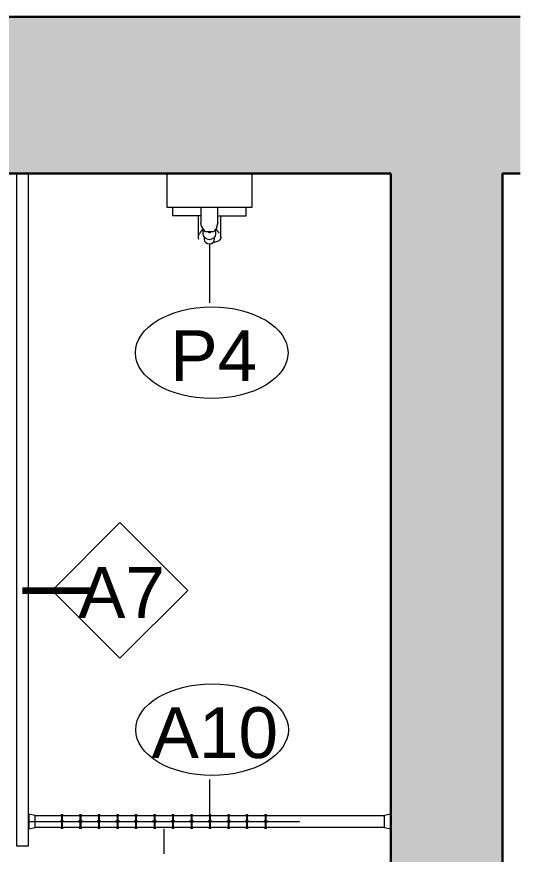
# Model space of a CAD drawing. Header units: inches. Extents: x 828 to 2906, y -227 to 506.
# Drawn here: x 1930.8 to 1975.3, y 406.8 to 480.9 of the extents above; entities that cross this region are included whole.
import ezdxf

# ---------------------------------------------------------------- set-up
doc = ezdxf.new("R2010")
doc.units = ezdxf.units.IN
doc.header["$MEASUREMENT"] = 0
for name, color, linetype, lineweight in [('A-WALL', 113, 'Continuous', 18), ('A-WALL-IDEN', 211, 'Continuous', 9), ('A-WALL-PATT', 111, 'Continuous', 18), ('G-IMPT', 8, 'Continuous', 9), ('I-WALL', 2, 'Continuous', 18), ('P-SANR-FIXT', 6, 'Continuous', 9), ('P-SANR-FIXT-IDEN', 2, 'Continuous', 9)]:
    doc.layers.add(name, color=color, linetype=linetype, lineweight=lineweight)
doc.styles.add('Swis721 Lt BT', font='swissl.ttf', dxfattribs={"height": 4.5})

# ---------------------------------------------------------------- blocks, each defined once
blk = doc.blocks.new('458B-T - 458B-T-7097719-FIRST FLOOR CONSTRUCTION - TOILETS AND SHOWERS 118')
at = {"layer": 'G-IMPT'}
for p, q in [((-1008.663, 464.036), (-1008.663, 463.286)), ((-1002.163, 463.286), (-1002.163, 464.036)), ((-1006.176, 463.286), (-1008.663, 463.286)), ((-1006.42, 463.286), (-1006.42, 461.375)), ((-1004.65, 463.286), (-1002.163, 463.286)), ((-1004.405, 461.372), (-1004.405, 463.286))]:
    blk.add_line(p, q, dxfattribs=at)
at = {"layer": 'G-IMPT', "flags": 128}
blk.add_lwpolyline([(-1004.413, 461.271), (-1004.431, 461.224), (-1004.449, 461.198), (-1004.457, 461.189), (-1004.466, 461.18), (-1004.476, 461.17), (-1004.487, 461.159), (-1004.5, 461.148), (-1004.515, 461.137), (-1004.549, 461.113), (-1004.59, 461.087), (-1004.692, 461.035), (-1004.821, 460.986), (-1005.118, 460.926)], dxfattribs=at)
at = {"layer": 'G-IMPT'}
for points, knots in [([(-1006.144, 461.948), (-1006.155, 461.935), (-1006.178, 461.907), (-1006.223, 461.848), (-1006.277, 461.769), (-1006.331, 461.675), (-1006.369, 461.593), (-1006.397, 461.521), (-1006.414, 461.454), (-1006.421, 461.395), (-1006.42, 461.345), (-1006.415, 461.309), (-1006.41, 461.291), (-1006.407, 461.282), (-1006.406, 461.281)], [-0.5714286, -0.5714286, -0.5714286, -0.5714286, -0.5535714, -0.5357143, -0.5, -0.4642857, -0.4285714, -0.3928571, -0.3571429, -0.3214286, -0.2857143, -0.25, -0.2142857, -0.2098497, -0.2098497, -0.2098497, -0.2098497]), ([(-1005.98, 462.128), (-1005.987, 462.121), (-1006.019, 462.089), (-1006.063, 462.042), (-1006.11, 461.989), (-1006.132, 461.962), (-1006.144, 461.949)], [-0.65409006, -0.65409006, -0.65409006, -0.65409006, -0.64285714, -0.60714286, -0.58928571, -0.57168036, -0.57168036, -0.57168036, -0.57168036]), ([(-1004.843, 462.129), (-1004.828, 462.115), (-1004.783, 462.07), (-1004.706, 461.984), (-1004.634, 461.892), (-1004.584, 461.821), (-1004.562, 461.787), (-1004.551, 461.77)], [-0.6462169, -0.6462169, -0.6462169, -0.6462169, -0.625, -0.5833333, -0.5416667, -0.5208333, -0.5, -0.5, -0.5, -0.5]), ([(-1004.468, 461.617), (-1004.461, 461.6), (-1004.439, 461.549), (-1004.415, 461.473), (-1004.405, 461.4), (-1004.405, 461.356), (-1004.408, 461.335), (-1004.409, 461.327)], [-0.4378238, -0.4378238, -0.4378238, -0.4378238, -0.4166667, -0.375, -0.3333333, -0.2916667, -0.2611706, -0.2611706, -0.2611706, -0.2611706]), ([(-1006.405, 461.277), (-1006.403, 461.272), (-1006.399, 461.264), (-1006.393, 461.253), (-1006.388, 461.245), (-1006.386, 461.241)], [-0.20302465, -0.20302465, -0.20302465, -0.20302465, -0.17857143, -0.16071429, -0.14285714, -0.14285714, -0.14285714, -0.14285714]), ([(-1004.441, 461.241), (-1004.443, 461.237), (-1004.452, 461.223), (-1004.465, 461.208), (-1004.476, 461.196), (-1004.479, 461.194)], [-0.14089311, -0.14089311, -0.14089311, -0.14089311, -0.125, -0.08333333, -0.07192385, -0.07192385, -0.07192385, -0.07192385])]:
    blk.add_open_spline(points, degree=3, knots=knots, dxfattribs=at)
blk.add_open_spline([(-1004.419, 461.287), (-1004.422, 461.278), (-1004.426, 461.269), (-1004.43, 461.26)], degree=3, dxfattribs=at)
at = {"layer": 'P-SANR-FIXT'}
for p, q in [((-1009.163, 464.036), (-1009.163, 467.036)), ((-1001.663, 467.036), (-1001.663, 464.036)), ((-1001.663, 464.036), (-1009.163, 464.036)), ((-1006.164, 464.036), (-1006.164, 462.716)), ((-1004.662, 462.716), (-1004.662, 464.036)), ((-1005.982, 462.115), (-1005.982, 461.708)), ((-1005.762, 461.919), (-1005.788, 461.874)), ((-1005.413, 461.874), (-1005.738, 461.874)), ((-1005.088, 461.874), (-1005.413, 461.874)), ((-1004.844, 461.708), (-1004.844, 462.114)), ((-1005.876, 461.485), (-1005.876, 461.223)), ((-1004.95, 461.223), (-1004.95, 461.485))]:
    blk.add_line(p, q, dxfattribs=at)
at = {"layer": 'P-SANR-FIXT', "flags": 128}
for points in [[(-1005.788, 461.874), (-1006.112, 462.378), (-1006.164, 462.716)], [(-1004.662, 462.716), (-1004.821, 462.138), (-1005.038, 461.874)]]:
    blk.add_lwpolyline(points, dxfattribs=at)
at = {"layer": 'P-SANR-FIXT'}
for centre, major_axis, start_param, end_param in [((-1005.413, 461.708), (0.569, 0), 3.141593, 4.712389), ((-1005.413, 462.328), (-0.569, 0), 1.357715, 1.570796), ((-1005.413, 462.339), (0.547, 0), 4.666888, 4.712389), ((-1005.413, 462.339), (0.547, 0), 4.712389, 4.75789), ((-1005.413, 462.328), (0.569, 0), 4.712389, 4.92547), ((-1005.413, 461.708), (0.569, 0), 4.712389, 6.283185), ((-1005.413, 461.223), (0.463, 0), 3.141593, 4.712389), ((-1005.413, 461.223), (0.463, 0), 4.712389, 6.283185)]:
    blk.add_ellipse(centre, major_axis=major_axis, ratio=0.866148, start_param=start_param, end_param=end_param, dxfattribs=at)
blk = doc.blocks.new('Accessory_Shower_Bobrick_Vinyl-Shower-Curtain - 70 Wide-V19-FIRST FLOOR CONSTRUCTION - TOILETS AND SHOWERS 118')
at = {"layer": 'P-SANR-FIXT'}
for p, q in [((-12, 0.016), (-9.044, 0.016)), ((-12, 0.016), (-12, -0.016)), ((-9.137, 0.057), (-9.137, 0.016)), ((-9.137, 0.057), (-9.046, 0.057)), ((-9.119, 0.057), (-9.137, 0.057)), ((-9.046, 0.608), (-9.046, 0.652)), ((-9.046, 0.608), (-9.046, 0.501)), ((-9.046, 0.415), (-9.046, 0.143)), ((-8.964, 0.057), (-8.863, 0.057)), ((-8.957, 0.016), (-7.408, 0.016)), ((-8.953, 0.652), (-8.953, 0.608)), ((-8.953, 0.113), (-8.953, 0.608)), ((-8.953, 0.113), (-8.953, 0.055)), ((-8.863, 0.057), (-8.881, 0.057)), ((-8.863, 0.016), (-8.863, 0.057)), ((-7.501, 0.057), (-7.501, 0.016)), ((-7.501, 0.057), (-7.41, 0.057)), ((-7.483, 0.057), (-7.501, 0.057)), ((-7.41, 0.608), (-7.41, 0.652)), ((-7.41, 0.608), (-7.41, 0.501)), ((-7.41, 0.415), (-7.41, 0.143)), ((-7.32, 0.057), (-7.226, 0.057)), ((-7.32, 0.016), (-5.772, 0.016)), ((-7.316, 0.652), (-7.316, 0.608)), ((-7.316, 0.113), (-7.316, 0.608)), ((-7.316, 0.113), (-7.316, 0.055)), ((-7.226, 0.057), (-7.245, 0.057)), ((-7.226, 0.016), (-7.226, 0.057)), ((-5.865, 0.057), (-5.865, 0.016)), ((-5.865, 0.057), (-5.773, 0.057)), ((-5.846, 0.057), (-5.865, 0.057)), ((-5.774, 0.608), (-5.774, 0.652)), ((-5.774, 0.608), (-5.774, 0.501)), ((-5.774, 0.415), (-5.774, 0.143)), ((-5.691, 0.057), (-5.59, 0.057)), ((-5.684, 0.016), (-4.135, 0.016)), ((-5.68, 0.652), (-5.68, 0.608)), ((-5.68, 0.113), (-5.68, 0.608)), ((-5.68, 0.113), (-5.68, 0.055)), ((-5.59, 0.057), (-5.608, 0.057)), ((-5.59, 0.016), (-5.59, 0.057)), ((-4.228, 0.057), (-4.228, 0.016)), ((-4.228, 0.057), (-4.137, 0.057)), ((-4.21, 0.057), (-4.228, 0.057)), ((-4.137, 0.608), (-4.137, 0.652)), ((-4.137, 0.608), (-4.137, 0.501)), ((-4.137, 0.415), (-4.137, 0.143)), ((-4.055, 0.057), (-3.954, 0.057)), ((-4.048, 0.016), (-2.499, 0.016)), ((-4.043, 0.652), (-4.043, 0.608)), ((-4.043, 0.113), (-4.043, 0.608)), ((-4.043, 0.113), (-4.043, 0.055)), ((-3.954, 0.057), (-3.972, 0.057)), ((-3.954, 0.016), (-3.954, 0.057)), ((-2.592, 0.057), (-2.592, 0.016)), ((-2.592, 0.057), (-2.5, 0.057)), ((-2.573, 0.057), (-2.592, 0.057)), ((-2.501, 0.608), (-2.501, 0.652)), ((-2.501, 0.608), (-2.501, 0.501)), ((-2.501, 0.415), (-2.501, 0.143)), ((-2.418, 0.057), (-2.317, 0.057)), ((-2.411, 0.016), (-0.863, 0.016)), ((-2.407, 0.652), (-2.407, 0.608)), ((-2.407, 0.113), (-2.407, 0.608)), ((-2.407, 0.113), (-2.407, 0.055)), ((-2.317, 0.057), (-2.336, 0.057)), ((-2.317, 0.016), (-2.317, 0.057)), ((-0.955, 0.057), (-0.955, 0.016)), ((-0.955, 0.057), (-0.864, 0.057)), ((-0.937, 0.057), (-0.955, 0.057)), ((-0.865, 0.608), (-0.865, 0.652)), ((-0.865, 0.608), (-0.865, 0.501)), ((-0.865, 0.415), (-0.865, 0.143)), ((-0.782, 0.057), (-0.681, 0.057)), ((-0.775, 0.016), (0.774, 0.016)), ((-0.771, 0.652), (-0.771, 0.608)), ((-0.771, 0.113), (-0.771, 0.608)), ((-0.771, 0.113), (-0.771, 0.055)), ((-0.681, 0.057), (-0.699, 0.057)), ((-0.681, 0.016), (-0.681, 0.057)), ((0.681, 0.057), (0.681, 0.016)), ((0.681, 0.057), (0.772, 0.057)), ((0.699, 0.057), (0.681, 0.057)), ((0.772, 0.608), (0.772, 0.652)), ((0.772, 0.608), (0.772, 0.501)), ((0.772, 0.415), (0.772, 0.143)), ((0.856, 0.057), (0.955, 0.057)), ((0.861, 0.016), (2.41, 0.016)), ((0.866, 0.652), (0.866, 0.608)), ((0.866, 0.113), (0.866, 0.608)), ((0.866, 0.113), (0.866, 0.055)), ((0.955, 0.057), (0.937, 0.057)), ((0.955, 0.016), (0.955, 0.057)), ((2.317, 0.057), (2.317, 0.016)), ((2.317, 0.057), (2.409, 0.057)), ((2.336, 0.057), (2.317, 0.057)), ((2.408, 0.608), (2.408, 0.652)), ((2.408, 0.608), (2.408, 0.501)), ((2.408, 0.415), (2.408, 0.143)), ((2.491, 0.057), (2.592, 0.057)), ((2.498, 0.016), (4.047, 0.016)), ((2.502, 0.652), (2.502, 0.608)), ((2.502, 0.113), (2.502, 0.608)), ((2.502, 0.113), (2.502, 0.055)), ((2.592, 0.057), (2.573, 0.057)), ((2.592, 0.016), (2.592, 0.057)), ((3.954, 0.057), (3.954, 0.016)), ((3.954, 0.057), (4.045, 0.057)), ((3.972, 0.057), (3.954, 0.057)), ((4.045, 0.608), (4.045, 0.652)), ((4.045, 0.608), (4.045, 0.501)), ((4.045, 0.415), (4.045, 0.143)), ((4.127, 0.057), (4.228, 0.057)), ((4.134, 0.016), (5.683, 0.016)), ((4.138, 0.652), (4.138, 0.608)), ((4.138, 0.113), (4.138, 0.608)), ((4.138, 0.113), (4.138, 0.055)), ((4.228, 0.057), (4.21, 0.057)), ((4.228, 0.016), (4.228, 0.057)), ((5.59, 0.057), (5.59, 0.016)), ((5.59, 0.057), (5.681, 0.057)), ((5.608, 0.057), (5.59, 0.057)), ((5.681, 0.608), (5.681, 0.652)), ((5.681, 0.608), (5.681, 0.501)), ((5.681, 0.415), (5.681, 0.143)), ((5.763, 0.057), (5.865, 0.057)), ((5.771, 0.016), (7.319, 0.016)), ((5.775, 0.652), (5.775, 0.608)), ((5.775, 0.113), (5.775, 0.608)), ((5.775, 0.113), (5.775, 0.055)), ((5.865, 0.057), (5.846, 0.057)), ((5.865, 0.016), (5.865, 0.057)), ((7.226, 0.057), (7.226, 0.016)), ((7.226, 0.057), (7.318, 0.057)), ((7.245, 0.057), (7.226, 0.057)), ((7.317, 0.608), (7.317, 0.652)), ((7.317, 0.608), (7.317, 0.501)), ((7.317, 0.415), (7.317, 0.143)), ((7.4, 0.057), (7.501, 0.057)), ((7.407, 0.016), (8.956, 0.016)), ((7.411, 0.652), (7.411, 0.608)), ((7.411, 0.113), (7.411, 0.608)), ((7.411, 0.113), (7.411, 0.055)), ((7.501, 0.057), (7.483, 0.057)), ((7.501, 0.016), (7.501, 0.057)), ((8.863, 0.057), (8.863, 0.016)), ((8.863, 0.057), (8.954, 0.057)), ((8.881, 0.057), (8.863, 0.057)), ((8.954, 0.608), (8.954, 0.652)), ((8.954, 0.608), (8.954, 0.501)), ((8.954, 0.415), (8.954, 0.143)), ((9.036, 0.057), (9.137, 0.057)), ((9.043, 0.016), (12, 0.016)), ((9.047, 0.652), (9.047, 0.608)), ((9.047, 0.113), (9.047, 0.608)), ((9.047, 0.113), (9.047, 0.055)), ((9.137, 0.057), (9.119, 0.057)), ((9.137, 0.016), (9.137, 0.057)), ((12, -0.016), (12, 0.016)), ((-9.039, -0.016), (-12, -0.016)), ((-9.137, -0.016), (-9.137, -0.04)), ((-9.137, -0.04), (-9.119, -0.04)), ((-9.036, -0.04), (-9.137, -0.04)), ((-9.046, -0.095), (-9.046, -0.038)), ((-9.046, -0.095), (-9.046, -0.59)), ((-9.046, -0.634), (-9.046, -0.59)), ((-7.403, -0.016), (-8.958, -0.016)), ((-8.863, -0.04), (-8.953, -0.04)), ((-8.953, -0.397), (-8.953, -0.124)), ((-8.953, -0.59), (-8.953, -0.483)), ((-8.953, -0.59), (-8.953, -0.634)), ((-8.881, -0.04), (-8.863, -0.04)), ((-8.863, -0.04), (-8.863, -0.016)), ((-7.501, -0.016), (-7.501, -0.04)), ((-7.501, -0.04), (-7.483, -0.04)), ((-7.399, -0.04), (-7.501, -0.04)), ((-7.41, -0.095), (-7.41, -0.038)), ((-7.41, -0.095), (-7.41, -0.59)), ((-7.41, -0.634), (-7.41, -0.59)), ((-5.766, -0.016), (-7.32, -0.016)), ((-7.226, -0.04), (-7.317, -0.04)), ((-7.316, -0.397), (-7.316, -0.124)), ((-7.316, -0.59), (-7.316, -0.483)), ((-7.316, -0.59), (-7.316, -0.634)), ((-7.245, -0.04), (-7.226, -0.04)), ((-7.226, -0.04), (-7.226, -0.016)), ((-5.865, -0.016), (-5.865, -0.04)), ((-5.865, -0.04), (-5.846, -0.04)), ((-5.763, -0.04), (-5.865, -0.04)), ((-5.774, -0.095), (-5.774, -0.038)), ((-5.774, -0.095), (-5.774, -0.59)), ((-5.774, -0.634), (-5.774, -0.59)), ((-4.13, -0.016), (-5.685, -0.016)), ((-5.59, -0.04), (-5.68, -0.04)), ((-5.68, -0.397), (-5.68, -0.124)), ((-5.68, -0.59), (-5.68, -0.483)), ((-5.68, -0.59), (-5.68, -0.634)), ((-5.608, -0.04), (-5.59, -0.04)), ((-5.59, -0.04), (-5.59, -0.016)), ((-4.228, -0.016), (-4.228, -0.04)), ((-4.228, -0.04), (-4.21, -0.04)), ((-4.126, -0.04), (-4.228, -0.04)), ((-4.137, -0.095), (-4.137, -0.038)), ((-4.137, -0.095), (-4.137, -0.59)), ((-4.137, -0.634), (-4.137, -0.59)), ((-2.494, -0.016), (-4.049, -0.016)), ((-3.954, -0.04), (-4.044, -0.04)), ((-4.043, -0.397), (-4.043, -0.124)), ((-4.043, -0.59), (-4.043, -0.483)), ((-4.043, -0.59), (-4.043, -0.634)), ((-3.972, -0.04), (-3.954, -0.04)), ((-3.954, -0.04), (-3.954, -0.016)), ((-2.592, -0.016), (-2.592, -0.04)), ((-2.592, -0.04), (-2.573, -0.04)), ((-2.49, -0.04), (-2.592, -0.04)), ((-2.501, -0.095), (-2.501, -0.038)), ((-2.501, -0.095), (-2.501, -0.59)), ((-2.501, -0.634), (-2.501, -0.59)), ((-0.857, -0.016), (-2.412, -0.016)), ((-2.317, -0.04), (-2.408, -0.04)), ((-2.407, -0.397), (-2.407, -0.124)), ((-2.407, -0.59), (-2.407, -0.483)), ((-2.407, -0.59), (-2.407, -0.634)), ((-2.336, -0.04), (-2.317, -0.04)), ((-2.317, -0.04), (-2.317, -0.016)), ((-0.955, -0.016), (-0.955, -0.04)), ((-0.955, -0.04), (-0.937, -0.04)), ((-0.854, -0.04), (-0.955, -0.04)), ((-0.865, -0.095), (-0.865, -0.038)), ((-0.865, -0.095), (-0.865, -0.59)), ((-0.865, -0.634), (-0.865, -0.59)), ((0.779, -0.016), (-0.776, -0.016)), ((-0.681, -0.04), (-0.771, -0.04)), ((-0.771, -0.397), (-0.771, -0.124)), ((-0.771, -0.59), (-0.771, -0.483)), ((-0.771, -0.59), (-0.771, -0.634)), ((-0.699, -0.04), (-0.681, -0.04)), ((-0.681, -0.04), (-0.681, -0.016)), ((0.681, -0.016), (0.681, -0.04)), ((0.681, -0.04), (0.699, -0.04)), ((0.783, -0.04), (0.681, -0.04)), ((0.772, -0.095), (0.772, -0.038)), ((0.772, -0.095), (0.772, -0.59)), ((0.772, -0.634), (0.772, -0.59)), ((2.415, -0.016), (0.86, -0.016)), ((0.955, -0.04), (0.865, -0.04)), ((0.866, -0.397), (0.866, -0.124)), ((0.866, -0.59), (0.866, -0.483)), ((0.866, -0.59), (0.866, -0.634)), ((0.937, -0.04), (0.955, -0.04)), ((0.955, -0.04), (0.955, -0.016)), ((2.317, -0.016), (2.317, -0.04)), ((2.317, -0.04), (2.336, -0.04)), ((2.419, -0.04), (2.317, -0.04)), ((2.408, -0.095), (2.408, -0.038)), ((2.408, -0.095), (2.408, -0.59)), ((2.408, -0.634), (2.408, -0.59)), ((4.052, -0.016), (2.497, -0.016)), ((2.592, -0.04), (2.502, -0.04)), ((2.502, -0.397), (2.502, -0.124)), ((2.502, -0.59), (2.502, -0.483)), ((2.502, -0.59), (2.502, -0.634)), ((2.573, -0.04), (2.592, -0.04)), ((2.592, -0.04), (2.592, -0.016)), ((3.954, -0.016), (3.954, -0.04)), ((3.954, -0.04), (3.972, -0.04)), ((4.055, -0.04), (3.954, -0.04)), ((4.045, -0.095), (4.045, -0.038)), ((4.045, -0.095), (4.045, -0.59)), ((4.045, -0.634), (4.045, -0.59)), ((5.688, -0.016), (4.133, -0.016)), ((4.228, -0.04), (4.138, -0.04)), ((4.138, -0.397), (4.138, -0.124)), ((4.138, -0.59), (4.138, -0.483)), ((4.138, -0.59), (4.138, -0.634)), ((4.21, -0.04), (4.228, -0.04)), ((4.228, -0.04), (4.228, -0.016)), ((5.59, -0.016), (5.59, -0.04)), ((5.59, -0.04), (5.608, -0.04)), ((5.692, -0.04), (5.59, -0.04)), ((5.681, -0.095), (5.681, -0.038)), ((5.681, -0.095), (5.681, -0.59)), ((5.681, -0.634), (5.681, -0.59)), ((7.325, -0.016), (5.77, -0.016)), ((5.865, -0.04), (5.774, -0.04)), ((5.775, -0.397), (5.775, -0.124)), ((5.775, -0.59), (5.775, -0.483)), ((5.775, -0.59), (5.775, -0.634)), ((5.846, -0.04), (5.865, -0.04)), ((5.865, -0.04), (5.865, -0.016)), ((7.226, -0.016), (7.226, -0.04)), ((7.226, -0.04), (7.245, -0.04)), ((7.328, -0.04), (7.226, -0.04)), ((7.317, -0.095), (7.317, -0.038)), ((7.317, -0.095), (7.317, -0.59)), ((7.317, -0.634), (7.317, -0.59)), ((8.961, -0.016), (7.406, -0.016)), ((7.501, -0.04), (7.411, -0.04)), ((7.411, -0.397), (7.411, -0.124)), ((7.411, -0.59), (7.411, -0.483)), ((7.411, -0.59), (7.411, -0.634)), ((7.483, -0.04), (7.501, -0.04)), ((7.501, -0.04), (7.501, -0.016)), ((8.863, -0.016), (8.863, -0.04)), ((8.863, -0.04), (8.881, -0.04)), ((8.964, -0.04), (8.863, -0.04)), ((8.954, -0.095), (8.954, -0.038)), ((8.954, -0.095), (8.954, -0.59)), ((8.954, -0.634), (8.954, -0.59)), ((12, -0.016), (9.042, -0.016)), ((9.137, -0.04), (9.047, -0.04)), ((9.047, -0.397), (9.047, -0.124)), ((9.047, -0.59), (9.047, -0.483)), ((9.047, -0.59), (9.047, -0.634)), ((9.119, -0.04), (9.137, -0.04)), ((9.137, -0.04), (9.137, -0.016))]:
    blk.add_line(p, q, dxfattribs=at)
at = {"layer": 'P-SANR-FIXT', "flags": 128}
for points in [[(-9.046, 0.652), (-9.046, 0.496), (-9.046, 0.103), (-9.046, -0.335), (-9.046, -0.606), (-9.046, -0.634)], [(-8.953, -0.634), (-8.953, -0.478), (-8.953, -0.085), (-8.953, 0.353), (-8.953, 0.624), (-8.953, 0.652)], [(-7.41, 0.652), (-7.41, 0.496), (-7.41, 0.103), (-7.41, -0.335), (-7.41, -0.606), (-7.41, -0.634)], [(-7.316, -0.634), (-7.316, -0.478), (-7.316, -0.085), (-7.316, 0.353), (-7.316, 0.624), (-7.316, 0.652)], [(-5.774, 0.652), (-5.774, 0.496), (-5.774, 0.103), (-5.774, -0.335), (-5.774, -0.606), (-5.774, -0.634)], [(-5.68, -0.634), (-5.68, -0.478), (-5.68, -0.085), (-5.68, 0.353), (-5.68, 0.624), (-5.68, 0.652)], [(-4.137, 0.652), (-4.137, 0.496), (-4.137, 0.103), (-4.137, -0.335), (-4.137, -0.606), (-4.137, -0.634)], [(-4.043, -0.634), (-4.043, -0.478), (-4.043, -0.085), (-4.043, 0.353), (-4.043, 0.624), (-4.043, 0.652)], [(-2.501, 0.652), (-2.501, 0.496), (-2.501, 0.103), (-2.501, -0.335), (-2.501, -0.606), (-2.501, -0.634)], [(-2.407, -0.634), (-2.407, -0.478), (-2.407, -0.085), (-2.407, 0.353), (-2.407, 0.624), (-2.407, 0.652)], [(-0.865, 0.652), (-0.865, 0.496), (-0.865, 0.103), (-0.865, -0.335), (-0.865, -0.606), (-0.865, -0.634)], [(-0.771, -0.634), (-0.771, -0.478), (-0.771, -0.085), (-0.771, 0.353), (-0.771, 0.624), (-0.771, 0.652)], [(0.772, 0.652), (0.772, 0.496), (0.772, 0.103), (0.772, -0.335), (0.772, -0.606), (0.772, -0.634)], [(0.866, -0.634), (0.866, -0.478), (0.866, -0.085), (0.866, 0.353), (0.866, 0.624), (0.866, 0.652)], [(2.408, 0.652), (2.408, 0.496), (2.408, 0.103), (2.408, -0.335), (2.408, -0.606), (2.408, -0.634)], [(2.502, -0.634), (2.502, -0.478), (2.502, -0.085), (2.502, 0.353), (2.502, 0.624), (2.502, 0.652)], [(4.045, 0.652), (4.045, 0.496), (4.045, 0.103), (4.045, -0.335), (4.045, -0.606), (4.045, -0.634)], [(4.138, -0.634), (4.138, -0.478), (4.138, -0.085), (4.138, 0.353), (4.138, 0.624), (4.138, 0.652)], [(5.681, 0.652), (5.681, 0.496), (5.681, 0.103), (5.681, -0.335), (5.681, -0.606), (5.681, -0.634)], [(5.775, -0.634), (5.775, -0.478), (5.775, -0.085), (5.775, 0.353), (5.775, 0.624), (5.775, 0.652)], [(7.317, 0.652), (7.317, 0.496), (7.317, 0.103), (7.317, -0.335), (7.317, -0.606), (7.317, -0.634)], [(7.411, -0.634), (7.411, -0.478), (7.411, -0.085), (7.411, 0.353), (7.411, 0.624), (7.411, 0.652)], [(8.954, 0.652), (8.954, 0.496), (8.954, 0.103), (8.954, -0.335), (8.954, -0.606), (8.954, -0.634)], [(9.047, -0.634), (9.047, -0.478), (9.047, -0.085), (9.047, 0.353), (9.047, 0.624), (9.047, 0.652)]]:
    blk.add_lwpolyline(points, dxfattribs=at)
blk = doc.blocks.new('Accessory_Shower_Bobrick_B-207 - 72W-V21-FIRST FLOOR CONSTRUCTION - TOILETS AND SHOWERS 118')
at = {"layer": 'P-SANR-FIXT'}
for p, q in [((-955.742, 410.411), (-955.18, 410.294)), ((-955.742, 410.411), (-955.742, 409.741)), ((-955.742, 409.706), (-955.742, 409.036)), ((-955.18, 409.741), (-955.18, 410.294)), ((-952.856, 410.223), (-955.18, 410.223)), ((-955.18, 409.153), (-955.18, 409.706)), ((-951.219, 410.223), (-952.77, 410.223)), ((-949.583, 410.223), (-951.131, 410.223)), ((-947.947, 410.223), (-949.497, 410.223)), ((-946.31, 410.223), (-947.86, 410.223)), ((-944.674, 410.223), (-946.224, 410.223)), ((-943.037, 410.223), (-944.588, 410.223)), ((-941.401, 410.223), (-942.951, 410.223)), ((-939.765, 410.223), (-941.315, 410.223)), ((-938.128, 410.223), (-939.679, 410.223)), ((-936.492, 410.223), (-938.042, 410.223)), ((-934.856, 410.223), (-936.406, 410.223)), ((-924.305, 410.223), (-934.77, 410.223)), ((-924.305, 410.294), (-923.742, 410.411)), ((-924.305, 409.153), (-924.305, 410.294)), ((-955.18, 409.153), (-955.742, 409.036)), ((-955.18, 409.223), (-952.851, 409.223)), ((-952.765, 409.223), (-951.214, 409.223)), ((-951.129, 409.223), (-949.578, 409.223)), ((-949.492, 409.223), (-947.942, 409.223)), ((-947.856, 409.223), (-946.305, 409.223)), ((-946.22, 409.223), (-944.669, 409.223)), ((-944.583, 409.223), (-943.033, 409.223)), ((-942.947, 409.223), (-941.396, 409.223)), ((-941.311, 409.223), (-939.76, 409.223)), ((-939.674, 409.223), (-938.123, 409.223)), ((-938.038, 409.223), (-936.487, 409.223)), ((-936.402, 409.223), (-934.851, 409.223)), ((-934.765, 409.223), (-924.305, 409.223)), ((-923.742, 409.036), (-924.305, 409.153))]:
    blk.add_line(p, q, dxfattribs=at)
blk = doc.blocks.new('Wall Tag - 1_4_-62626-FIRST FLOOR CONSTRUCTION - TOILETS AND SHOWERS 118')
at = {"layer": 'A-WALL-IDEN'}
for p, q in [((-0.125, 0), (0, 0.125)), ((0, 0.125), (0.125, 0)), ((-0.125, 0), (0, -0.125)), ((0, -0.125), (0.125, 0))]:
    blk.add_line(p, q, dxfattribs=at)
blk = doc.blocks.new('Plumbing Equipment Tag - Standard-3394155-FIRST FLOOR CONSTRUCTION - TOILETS AND SHOWERS 118')
at = {"layer": 'P-SANR-FIXT-IDEN'}
blk.add_ellipse((-0.0499, 0.0037), major_axis=(-0.1406, 0), ratio=0.600473, dxfattribs=at)

msp = doc.modelspace()

# ---------------------------------------------------------------- hatches: boundary and pattern name
at = {"layer": 'A-WALL-PATT', "lineweight": 9}
msp.add_hatch(color=7, dxfattribs=at).paths.add_polyline_path([(1877.23, 467.036), (1975.339, 467.036), (1975.339, 480.911), (1866.188, 480.911), (1866.188, 467.036)], flags=0)
h = msp.add_hatch(color=7, dxfattribs=at)
h.paths.add_polyline_path([(1973.767, 218.358), (1973.767, 284.536), (1963.892, 284.536), (1963.892, 218.358)], flags=0)
h.paths.add_polyline_path([(1973.767, 316.536), (1973.767, 316.895), (1963.892, 316.895), (1963.892, 316.536)], flags=0)
h.paths.add_polyline_path([(1963.892, 355.395), (1973.767, 355.395), (1973.767, 467.036), (1963.892, 467.036), (1963.892, 381.705)], flags=0)

# ---------------------------------------------------------------- linework, layer by layer
at = {"layer": 'A-WALL', "color": 8, "lineweight": 30}
for p, q in [((1975.339, 480.911), (1852.313, 480.911)), ((1866.188, 467.036), (1963.892, 467.036)), ((1963.892, 467.036), (1963.892, 355.395)), ((1973.767, 467.036), (1975.339, 467.036)), ((1973.767, 355.395), (1973.767, 467.036))]:
    msp.add_line(p, q, dxfattribs=at)
at = {"layer": 'A-WALL-IDEN', "lineweight": 90}
msp.add_line((1931.324, 430.161), (1937.324, 430.161), dxfattribs=at)
at = {"layer": 'A-WALL-IDEN'}
msp.add_line((1931.324, 430.161), (1933.945, 430.161), dxfattribs=at)
at = {"layer": 'I-WALL', "lineweight": 9}
for p, q in [((1930.824, 407.536), (1930.824, 467.036)), ((1931.824, 467.036), (1931.824, 407.536)), ((1931.824, 407.536), (1930.824, 407.536))]:
    msp.add_line(p, q, dxfattribs=at)
at = {"layer": 'P-SANR-FIXT-IDEN'}
for p, q in [((1947.858, 460.822), (1947.858, 455.597)), ((1947.892, 410.411), (1947.892, 413.445)), ((1943.824, 409.09), (1943.824, 406.87))]:
    msp.add_line(p, q, dxfattribs=at)

# ---------------------------------------------------------------- block references
at = {"layer": 'A-WALL-IDEN', "xscale": 47.99999999999997, "yscale": 47.99999999999997, "zscale": 47.99999999999997}
msp.add_blockref('Wall Tag - 1_4_-62626-FIRST FLOOR CONSTRUCTION - TOILETS AND SHOWERS 118', (1939.945, 430.161), dxfattribs=at)
at = {"layer": 'P-SANR-FIXT'}
for name, p in [('458B-T - 458B-T-7097719-FIRST FLOOR CONSTRUCTION - TOILETS AND SHOWERS 118', (2953.271, 0)), ('Accessory_Shower_Bobrick_Vinyl-Shower-Curtain - 70 Wide-V19-FIRST FLOOR CONSTRUCTION - TOILETS AND SHOWERS 118', (1943.824, 409.723)), ('Accessory_Shower_Bobrick_B-207 - 72W-V21-FIRST FLOOR CONSTRUCTION - TOILETS AND SHOWERS 118', (2887.635, 0))]:
    msp.add_blockref(name, p, dxfattribs=at)
at = {"layer": 'P-SANR-FIXT-IDEN', "xscale": 47.99999999999997, "yscale": 47.99999999999997, "zscale": 47.99999999999997}
for p in [(1950.456, 451.015), (1950.49, 417.667)]:
    msp.add_blockref('Plumbing Equipment Tag - Standard-3394155-FIRST FLOOR CONSTRUCTION - TOILETS AND SHOWERS 118', p, dxfattribs=at)

# ---------------------------------------------------------------- texts
at = {"layer": 'A-WALL-IDEN', "insert": (1936.246, 432.224), "char_height": 4.5, "width": 8.787, "attachment_point": 1, "style": 'Swis721 Lt BT'}
msp.add_mtext('A7', dxfattribs=at)
at = {"layer": 'P-SANR-FIXT-IDEN', "char_height": 4.5, "attachment_point": 1, "style": 'Swis721 Lt BT'}
for s, insert, width in [('P4', (1944.397, 453.182), 8.787), ('A10', (1942.74, 419.835), 12.8775)]:
    msp.add_mtext(s, dxfattribs=dict(at, insert=insert, width=width))

doc.saveas('drawing.dxf')
